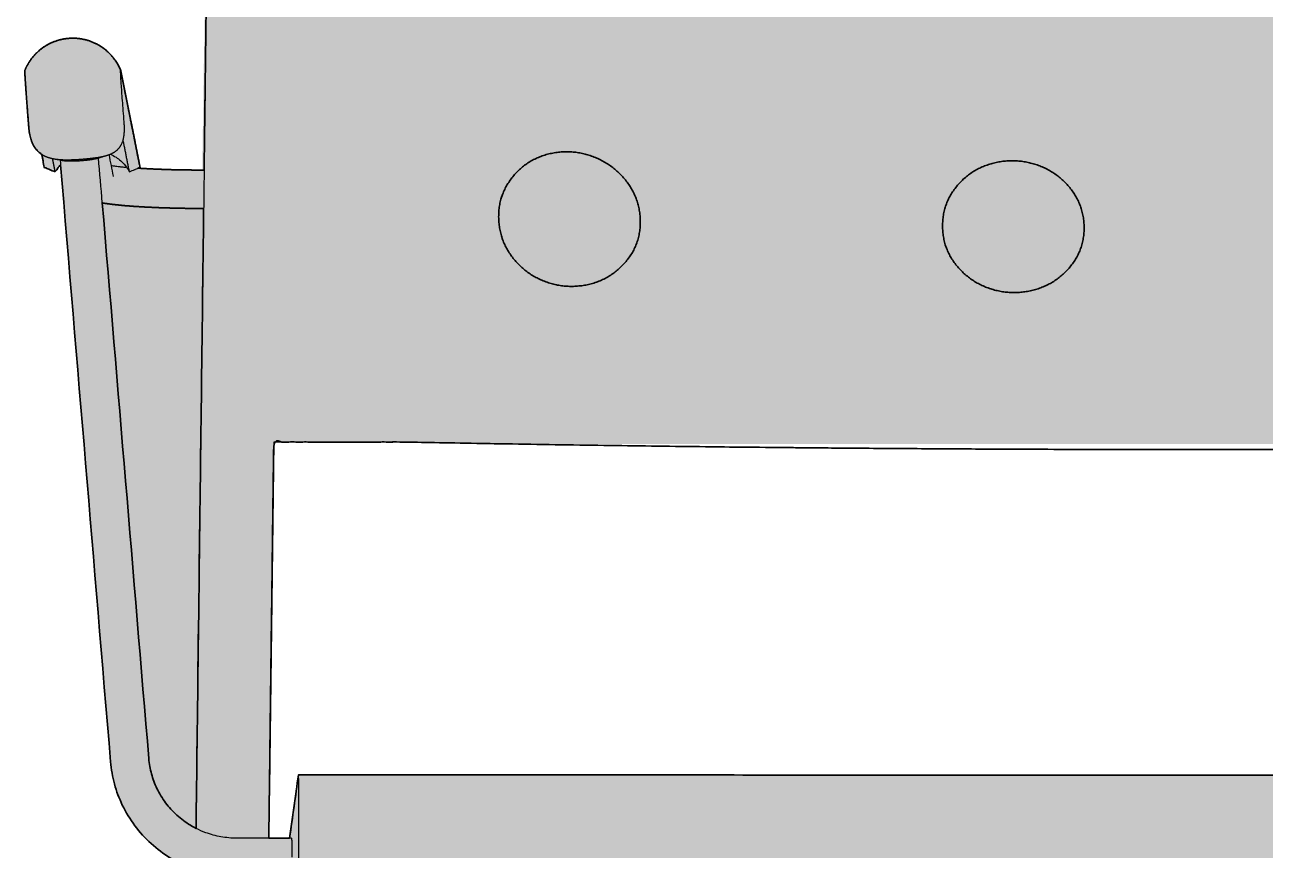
# Model space of a CAD drawing. Header units: millimetres. Extents: x 0 to 1874, y -1076 to 718.
# Drawn here: x 91.9 to 415.2, y 370.4 to 585.5 of the extents above; entities that cross this region are included whole.
import ezdxf

# ---------------------------------------------------------------- set-up
doc = ezdxf.new("R2010")
doc.units = ezdxf.units.MM
doc.layers.add('Blocks', color=7, linetype='Continuous')
doc.layers.add('Blocks$Inner', color=7, linetype='Continuous', lineweight=25, true_color=0x007f00)
doc.layers.add('Blocks$Outline', color=7, linetype='Continuous', lineweight=35, true_color=0xff3f3f)

# ---------------------------------------------------------------- blocks, each defined once
blk = doc.blocks.new('Balcony Lounge Chair Front')
at = {"layer": 'Blocks'}
h = blk.add_hatch(color=256, dxfattribs=at)
h.paths.add_polyline_path([(138.1, 547.63), (138.07, 547.63), (135.5, 547.64), (128.03, 547.79), (121.38, 548.12), (121.44, 548.14), (121.9, 548.33), (121.9, 548.33), (121.9, 548.33), (121.9, 548.33), (121.9, 548.33), (121.9, 548.33), (121.9, 548.33), (121.9, 548.33), (121.9, 548.33), (121.9, 548.33), (121.9, 548.33), (121.9, 548.33), (121.9, 548.33), (121.9, 548.33), (121.9, 548.33), (121.9, 548.33), (121.9, 548.33), (121.9, 548.33), (121.9, 548.33), (121.9, 548.33), (121.9, 548.33), (121.9, 548.33), (121.9, 548.33), (121.9, 548.33), (121.9, 548.33), (121.9, 548.33), (121.9, 548.33), (121.9, 548.33), (121.9, 548.33), (121.9, 548.33), (121.9, 548.33), (121.9, 548.33), (121.9, 548.33), (121.9, 548.33), (121.9, 548.33), (121.9, 548.33), (121.9, 548.33), (121.9, 548.33), (121.9, 548.33), (121.9, 548.33), (121.9, 548.33), (121.9, 548.34), (121.9, 548.34), (121.9, 548.34), (121.9, 548.34), (121.9, 548.34), (121.9, 548.34), (121.9, 548.34), (121.9, 548.34), (121.9, 548.34), (121.9, 548.34), (121.9, 548.34), (121.9, 548.34), (121.9, 548.34), (121.9, 548.34), (121.9, 548.34), (121.9, 548.34), (121.9, 548.34), (121.9, 548.35), (121.9, 548.35), (116.87, 573.53), (116.87, 573.56), (116.86, 573.59), (116.86, 573.6), (116.85, 573.61), (116.85, 573.61), (116.85, 573.62), (116.85, 573.62), (116.85, 573.62), (116.85, 573.63), (116.85, 573.63), (116.77, 573.82), (116.59, 574.2), (116.46, 574.49), (116.31, 574.78), (116.15, 575.06), (115.99, 575.34), (115.82, 575.62), (115.65, 575.9), (115.46, 576.17), (115.27, 576.44), (115.07, 576.71), (114.86, 576.97), (114.65, 577.23), (114.43, 577.48), (114.2, 577.73), (113.97, 577.97), (113.73, 578.21), (113.48, 578.44), (113.22, 578.67), (112.96, 578.89), (112.7, 579.11), (112.43, 579.31), (112.15, 579.51), (111.87, 579.71), (111.58, 579.89), (111.29, 580.07), (111, 580.24), (110.7, 580.41), (110.4, 580.56), (110.09, 580.71), (109.78, 580.85), (109.47, 580.99), (109.15, 581.11), (108.84, 581.22), (108.52, 581.33), (108.2, 581.43), (107.88, 581.52), (107.56, 581.6), (107.24, 581.68), (106.91, 581.74), (106.59, 581.8), (106.27, 581.85), (105.95, 581.89), (105.62, 581.93), (105.31, 581.95), (104.99, 581.97), (104.67, 581.98), (104.36, 581.99), (103.96, 581.98), (103.56, 581.96), (103.28, 581.94), (103.01, 581.92), (102.73, 581.89), (102.45, 581.85), (102.12, 581.8), (101.8, 581.74), (101.48, 581.68), (101.16, 581.6), (100.84, 581.52), (100.52, 581.43), (100.2, 581.33), (99.88, 581.22), (99.56, 581.11), (99.25, 580.98), (98.94, 580.85), (98.63, 580.71), (98.32, 580.56), (98.02, 580.4), (97.72, 580.24), (97.42, 580.07), (97.13, 579.89), (96.85, 579.7), (96.64, 579.56), (96.43, 579.41), (96.22, 579.26), (96.02, 579.1), (95.82, 578.94), (95.62, 578.78), (95.43, 578.61), (95.24, 578.44), (94.99, 578.21), (94.75, 577.97), (94.52, 577.73), (94.29, 577.48), (94.07, 577.22), (93.85, 576.97), (93.65, 576.7), (93.45, 576.44), (93.26, 576.17), (93.07, 575.9), (92.9, 575.62), (92.73, 575.34), (92.57, 575.06), (92.41, 574.77), (92.27, 574.49), (92.13, 574.2), (92, 573.91), (91.87, 573.62), (91.87, 573.62), (91.87, 573.62), (91.87, 573.62), (91.87, 573.61), (91.87, 573.61), (91.87, 573.6), (91.87, 573.59), (91.87, 573.58), (91.87, 573.57), (91.86, 573.54), (91.86, 573.45), (91.86, 573.34), (91.89, 572.59), (92.88, 558.82), (92.94, 558.24), (93.01, 557.67), (93.06, 557.39), (93.11, 557.12), (93.16, 556.85), (93.22, 556.58), (93.28, 556.31), (93.35, 556.05), (93.42, 555.8), (93.5, 555.55), (93.58, 555.3), (93.67, 555.06), (93.76, 554.82), (93.86, 554.59), (93.97, 554.37), (94.07, 554.15), (94.19, 553.94), (94.31, 553.74), (94.44, 553.54), (94.5, 553.44), (94.57, 553.34), (94.64, 553.25), (94.71, 553.16), (94.78, 553.06), (94.86, 552.97), (94.93, 552.88), (95.01, 552.79), (95.09, 552.71), (95.17, 552.62), (95.25, 552.54), (95.33, 552.46), (95.42, 552.38), (95.51, 552.3), (95.6, 552.22), (95.69, 552.14), (95.78, 552.07), (95.87, 552), (95.97, 551.92), (96.07, 551.85), (96.17, 551.79), (96.27, 551.72), (96.94, 548.34), (96.94, 548.34), (96.94, 548.33), (96.94, 548.33), (96.94, 548.33), (96.95, 548.33), (96.95, 548.33), (96.95, 548.33), (96.95, 548.33), (96.95, 548.33), (96.95, 548.33), (96.95, 548.33), (96.95, 548.33), (96.95, 548.33), (96.95, 548.32), (96.95, 548.32), (96.95, 548.32), (96.95, 548.32), (96.95, 548.32), (96.95, 548.32), (96.95, 548.32), (96.95, 548.32), (96.95, 548.32), (96.95, 548.32), (96.95, 548.32), (96.95, 548.32), (96.95, 548.32), (96.95, 548.32), (96.95, 548.32), (96.95, 548.32), (96.95, 548.32), (96.95, 548.32), (96.95, 548.32), (96.95, 548.32), (96.95, 548.32), (96.95, 548.32), (96.95, 548.32), (96.95, 548.32), (96.95, 548.32), (96.95, 548.32), (96.95, 548.32), (96.95, 548.32), (96.95, 548.32), (96.95, 548.32), (97.65, 548.03), (99.73, 547.18), (99.73, 547.18), (99.73, 547.18), (99.73, 547.18), (99.73, 547.18), (99.73, 547.18), (99.73, 547.18), (99.73, 547.18), (99.73, 547.17), (99.73, 547.17), (99.73, 547.17), (99.74, 547.17), (99.74, 547.17), (99.74, 547.17), (99.74, 547.17), (99.74, 547.17), (99.74, 547.17), (99.74, 547.18), (99.74, 547.18), (99.74, 547.18), (99.74, 547.18), (99.74, 547.18), (99.75, 547.18), (99.75, 547.18), (99.75, 547.18), (99.75, 547.18), (99.75, 547.18), (99.75, 547.18), (99.75, 547.18), (99.75, 547.18), (99.76, 547.18), (99.76, 547.18), (99.76, 547.18), (99.76, 547.19), (99.77, 547.19), (99.77, 547.19), (99.77, 547.19), (99.77, 547.19), (99.78, 547.2), (99.79, 547.21), (99.79, 547.21), (99.8, 547.22), (99.81, 547.23), (99.83, 547.25), (99.84, 547.27), (99.88, 547.31), (100.59, 548.32), (100.77, 548.55), (100.97, 548.78), (101.18, 549.02), (114.22, 393.43), (114.29, 392.7), (114.37, 391.98), (114.48, 391.25), (114.6, 390.53), (114.73, 389.81), (114.88, 389.09), (115.05, 388.38), (115.24, 387.67), (115.44, 386.96), (115.65, 386.26), (115.88, 385.57), (116.13, 384.88), (116.4, 384.2), (116.67, 383.52), (116.97, 382.85), (117.28, 382.18), (117.63, 381.48), (117.99, 380.78), (118.38, 380.09), (118.78, 379.41), (119.2, 378.74), (119.63, 378.08), (120.08, 377.43), (120.54, 376.79), (121.02, 376.17), (121.51, 375.55), (122.02, 374.95), (122.55, 374.36), (123.09, 373.78), (123.64, 373.22), (124.2, 372.66), (124.78, 372.13), (125.37, 371.6), (125.98, 371.09), (126.59, 370.6), (127.22, 370.12), (127.86, 369.65), (128.51, 369.21), (129.18, 368.77), (129.85, 368.35), (130.53, 367.95), (131.22, 367.57), (131.92, 367.2), (132.63, 366.84), (133.35, 366.51), (134.07, 366.19), (134.81, 365.89), (135.55, 365.6), (136.35, 365.32), (135.47, 292.59), (131.98, 6.24), (132, 6.24), (132, 6.24), (132.02, 0.2), (132.02, 0.03), (132.02, 0.01), (132.02, 0.01), (132.02, 0), (132.02, 0), (132.02, 0), (132.02, 0), (132.02, 0), (132.02, 0), (132.02, 0), (132.02, 0), (132.02, 0), (132.02, 0), (132.02, 0), (132.02, 0), (132.02, 0), (132.02, 0), (132.02, 0), (132.02, 0), (132.02, 0), (132.02, 0), (132.02, 0), (132.02, 0), (132.02, 0), (132.02, 0), (132.02, 0), (132.02, 0), (151.02, 0), (151.02, 0), (151.02, 0), (151.02, 0), (151.02, 0), (151.02, 0), (151.02, 0), (151.02, 0), (151.02, 0), (151.02, 0), (151.02, 0), (151.02, 0), (151.02, 0.01), (151.02, 0.01), (151.02, 0.01), (151.02, 0.03), (151.03, 0.09), (151.08, 3.76), (151.08, 10.51), (151.07, 10.51), (154.47, 292.35), (154.52, 296.62), (154.87, 325.7), (156.85, 325.7), (156.86, 325.75), (156.86, 325.77), (156.86, 325.79), (156.86, 324.75), (163.09, 324.75), (163.09, 6.9), (163.34, 0.16), (182.34, 0.16), (182.34, 0.16), (182.34, 0.62), (182.34, 2.51), (182.34, 9.22), (182.32, 9.22), (182.32, 324.7), (184.32, 324.63), (188.27, 324.4), (190.24, 324.23), (192.19, 324.07), (219.49, 321.86), (281.95, 317.95), (344.47, 315.6), (407.02, 314.82), (469.57, 315.6), (532.09, 317.95), (617.96, 323.73), (623.81, 324.23), (625.77, 324.4), (629.72, 324.63), (631.72, 324.7), (631.72, 9.22), (631.7, 9.22), (631.7, 2.51), (631.7, 0.16), (650.7, 0.16), (650.95, 6.9), (650.95, 324.75), (657.18, 324.75), (657.18, 325.79), (657.18, 325.77), (657.19, 325.75), (657.19, 325.7), (659.17, 325.7), (659.52, 296.62), (659.58, 292.35), (662.97, 10.51), (662.96, 10.51), (662.96, 3.76), (663.01, 0.09), (663.02, 0.03), (663.02, 0.01), (663.02, 0.01), (663.02, 0.01), (663.02, 0), (663.02, 0), (663.02, 0), (663.02, 0), (663.02, 0), (663.02, 0), (663.02, 0), (663.02, 0), (663.02, 0), (663.02, 0), (663.02, 0), (663.02, 0), (682.02, 0), (682.02, 0), (682.02, 0), (682.02, 0), (682.02, 0), (682.02, 0), (682.02, 0), (682.02, 0), (682.02, 0), (682.02, 0), (682.02, 0), (682.02, 0), (682.02, 0), (682.02, 0), (682.02, 0), (682.02, 0), (682.02, 0), (682.02, 0), (682.02, 0), (682.02, 0), (682.02, 0), (682.02, 0), (682.02, 0), (682.02, 0), (682.02, 0.01), (682.02, 0.01), (682.02, 0.03), (682.03, 0.2), (682.04, 6.24), (682.04, 6.24), (682.06, 6.24), (678.57, 292.59), (677.69, 365.32), (678.5, 365.6), (679.24, 365.89), (679.97, 366.19), (680.69, 366.51), (681.41, 366.84), (682.12, 367.2), (682.82, 367.57), (683.51, 367.95), (684.19, 368.35), (684.87, 368.77), (685.53, 369.21), (686.18, 369.65), (686.82, 370.12), (687.45, 370.6), (688.06, 371.09), (688.67, 371.6), (689.26, 372.13), (689.84, 372.66), (690.41, 373.22), (690.96, 373.78), (691.5, 374.36), (692.02, 374.95), (692.53, 375.55), (693.02, 376.17), (693.5, 376.79), (693.97, 377.43), (694.41, 378.08), (694.85, 378.74), (695.26, 379.41), (695.66, 380.09), (696.05, 380.78), (696.41, 381.48), (696.76, 382.18), (697.07, 382.85), (697.37, 383.52), (697.65, 384.2), (697.91, 384.88), (698.16, 385.57), (698.39, 386.26), (698.61, 386.96), (698.81, 387.67), (698.99, 388.38), (699.16, 389.09), (699.31, 389.81), (699.45, 390.53), (699.57, 391.25), (699.67, 391.98), (699.75, 392.7), (699.82, 393.43), (712.86, 549.02), (713.07, 548.78), (713.27, 548.55), (713.45, 548.32), (714.16, 547.31), (714.2, 547.27), (714.22, 547.25), (714.23, 547.23), (714.24, 547.22), (714.25, 547.21), (714.26, 547.21), (714.26, 547.2), (714.27, 547.19), (714.27, 547.19), (714.27, 547.19), (714.28, 547.19), (714.28, 547.19), (714.28, 547.18), (714.29, 547.18), (714.29, 547.18), (714.29, 547.18), (714.29, 547.18), (714.29, 547.18), (714.29, 547.18), (714.29, 547.18), (714.29, 547.18), (714.3, 547.18), (714.3, 547.18), (714.3, 547.18), (714.3, 547.18), (714.3, 547.18), (714.3, 547.18), (714.3, 547.18), (714.3, 547.17), (714.3, 547.17), (714.3, 547.17), (714.31, 547.17), (714.31, 547.17), (714.31, 547.17), (714.31, 547.17), (714.31, 547.17), (714.31, 547.17), (714.31, 547.18), (714.31, 547.18), (714.31, 547.18), (714.31, 547.18), (714.31, 547.18), (714.31, 547.18), (714.32, 547.18), (715.7, 547.75), (717.09, 548.32), (717.09, 548.32), (717.09, 548.32), (717.09, 548.32), (717.09, 548.32), (717.09, 548.32), (717.09, 548.32), (717.09, 548.32), (717.09, 548.32), (717.09, 548.32), (717.09, 548.32), (717.09, 548.32), (717.09, 548.32), (717.09, 548.32), (717.09, 548.32), (717.09, 548.32), (717.09, 548.32), (717.09, 548.32), (717.09, 548.32), (717.09, 548.32), (717.09, 548.32), (717.09, 548.32), (717.09, 548.32), (717.09, 548.32), (717.09, 548.32), (717.09, 548.32), (717.09, 548.32), (717.09, 548.32), (717.09, 548.32), (717.09, 548.32), (717.1, 548.33), (717.1, 548.33), (717.1, 548.33), (717.1, 548.33), (717.1, 548.33), (717.1, 548.33), (717.1, 548.33), (717.1, 548.33), (717.1, 548.33), (717.1, 548.33), (717.1, 548.33), (717.1, 548.33), (717.1, 548.34), (717.1, 548.34), (717.77, 551.72), (717.88, 551.79), (717.98, 551.85), (718.07, 551.92), (718.17, 552), (718.26, 552.07), (718.36, 552.14), (718.45, 552.22), (718.54, 552.3), (718.62, 552.38), (718.71, 552.46), (718.79, 552.54), (718.87, 552.62), (718.96, 552.71), (719.03, 552.79), (719.11, 552.88), (719.19, 552.97), (719.26, 553.06), (719.33, 553.16), (719.4, 553.25), (719.47, 553.34), (719.54, 553.44), (719.61, 553.54), (719.73, 553.74), (719.85, 553.94), (719.97, 554.15), (720.08, 554.37), (720.18, 554.59), (720.28, 554.82), (720.37, 555.06), (720.46, 555.3), (720.55, 555.55), (720.62, 555.8), (720.7, 556.05), (720.76, 556.31), (720.83, 556.58), (720.88, 556.85), (720.94, 557.12), (720.99, 557.39), (721.03, 557.67), (721.1, 558.24), (721.16, 558.82), (722.15, 572.59), (722.18, 573.34), (722.18, 573.45), (722.18, 573.54), (722.18, 573.57), (722.18, 573.58), (722.17, 573.59), (722.17, 573.6), (722.17, 573.61), (722.17, 573.61), (722.17, 573.62), (722.17, 573.62), (722.17, 573.62), (722.17, 573.62), (722.05, 573.91), (721.91, 574.2), (721.78, 574.49), (721.63, 574.77), (721.48, 575.06), (721.32, 575.34), (721.15, 575.62), (720.97, 575.9), (720.78, 576.17), (720.59, 576.44), (720.4, 576.7), (720.19, 576.97), (719.97, 577.22), (719.75, 577.48), (719.53, 577.73), (719.29, 577.97), (719.05, 578.21), (718.8, 578.44), (718.61, 578.61), (718.42, 578.78), (718.22, 578.94), (718.02, 579.1), (717.82, 579.26), (717.62, 579.41), (717.41, 579.56), (717.2, 579.7), (716.91, 579.89), (716.62, 580.07), (716.32, 580.24), (716.03, 580.4), (715.72, 580.56), (715.42, 580.71), (715.11, 580.85), (714.79, 580.98), (714.48, 581.11), (714.17, 581.22), (713.85, 581.33), (713.53, 581.43), (713.21, 581.52), (712.88, 581.6), (712.56, 581.68), (712.24, 581.74), (711.92, 581.8), (711.59, 581.85), (711.32, 581.89), (711.04, 581.92), (710.76, 581.94), (710.48, 581.96), (710.08, 581.98), (709.69, 581.99), (709.37, 581.98), (709.05, 581.97), (708.73, 581.95), (708.42, 581.93), (708.1, 581.89), (707.78, 581.85), (707.45, 581.8), (707.13, 581.74), (706.81, 581.68), (706.49, 581.6), (706.17, 581.52), (705.84, 581.43), (705.52, 581.33), (705.2, 581.22), (704.89, 581.11), (704.58, 580.99), (704.26, 580.85), (703.95, 580.71), (703.65, 580.56), (703.34, 580.41), (703.05, 580.24), (702.75, 580.07), (702.46, 579.89), (702.17, 579.71), (701.89, 579.51), (701.61, 579.31), (701.34, 579.11), (701.08, 578.89), (700.82, 578.67), (700.56, 578.44), (700.32, 578.21), (700.07, 577.97), (699.84, 577.73), (699.61, 577.48), (699.39, 577.23), (699.18, 576.97), (698.97, 576.71), (698.77, 576.44), (698.58, 576.17), (698.4, 575.9), (698.22, 575.62), (698.05, 575.34), (697.89, 575.06), (697.73, 574.78), (697.59, 574.49), (697.45, 574.2), (697.28, 573.82), (697.2, 573.63), (697.19, 573.63), (697.19, 573.62), (697.19, 573.62), (697.19, 573.62), (697.19, 573.61), (697.19, 573.61), (697.19, 573.6), (697.18, 573.59), (697.18, 573.56), (697.17, 573.53), (692.14, 548.35), (692.14, 548.35), (692.14, 548.34), (692.14, 548.34), (692.14, 548.34), (692.14, 548.34), (692.14, 548.34), (692.14, 548.34), (692.14, 548.34), (692.14, 548.34), (692.14, 548.34), (692.14, 548.34), (692.14, 548.34), (692.14, 548.34), (692.14, 548.34), (692.14, 548.34), (692.14, 548.34), (692.14, 548.34), (692.14, 548.34), (692.14, 548.33), (692.14, 548.33), (692.14, 548.33), (692.14, 548.33), (692.14, 548.33), (692.14, 548.33), (692.14, 548.33), (692.14, 548.33), (692.14, 548.33), (692.14, 548.33), (692.14, 548.33), (692.14, 548.33), (692.14, 548.33), (692.14, 548.33), (692.14, 548.33), (692.14, 548.33), (692.14, 548.33), (692.14, 548.33), (692.14, 548.33), (692.14, 548.33), (692.14, 548.33), (692.14, 548.33), (692.14, 548.33), (692.14, 548.33), (692.14, 548.33), (692.14, 548.33), (692.14, 548.33), (692.14, 548.33), (692.14, 548.33), (692.14, 548.33), (692.14, 548.33), (692.14, 548.33), (692.14, 548.33), (692.14, 548.33), (692.14, 548.33), (692.14, 548.33), (692.14, 548.33), (692.14, 548.33), (692.14, 548.33), (692.14, 548.33), (692.14, 548.33), (692.6, 548.14), (692.66, 548.12), (690.92, 548.01), (683.58, 547.72), (675.97, 547.63), (675.44, 547.63), (673.44, 709.62), (673.44, 709.62), (673.44, 709.63), (673.44, 709.63), (673.44, 709.63), (673.44, 709.63), (673.44, 709.82), (673.43, 710.59), (673.33, 718.41), (673.33, 718.43), (673.33, 718.43), (673.33, 718.43), (673.33, 718.44), (673.33, 718.44), (673.33, 718.44), (673.33, 718.44), (673.33, 718.44), (673.33, 718.44), (673.33, 718.44), (673.33, 718.44), (673.33, 718.44), (673.33, 718.44), (673.33, 718.44), (673.33, 718.44), (673.33, 718.44), (673.33, 718.44), (673.33, 718.44), (673.33, 718.44), (673.33, 718.44), (673.33, 718.44), (673.33, 718.44), (673.33, 718.44), (673.33, 718.44), (673.33, 718.44), (673.33, 718.44), (673.33, 718.44), (673.33, 718.44), (673.33, 718.44), (673.33, 718.44), (673.33, 718.44), (673.33, 718.44), (673.33, 718.44), (673.33, 718.44), (673.33, 718.44), (673.33, 718.44), (673.33, 718.44), (673.33, 718.44), (673.33, 718.44), (673.33, 718.44), (673.33, 718.44), (660, 718.44), (646.68, 718.39), (633.36, 718.07), (620.05, 717.38), (606.75, 716.58), (473.64, 711.09), (380.37, 710.45), (273.82, 713.25), (193.99, 717.38), (180.68, 718.07), (167.36, 718.39), (154.04, 718.44), (140.72, 718.44), (140.72, 718.44), (140.72, 718.44), (140.72, 718.44), (140.72, 718.44), (140.72, 718.44), (140.72, 718.44), (140.72, 718.44), (140.72, 718.44), (140.72, 718.44), (140.72, 718.44), (140.72, 718.44), (140.72, 718.44), (140.72, 718.44), (140.72, 718.44), (140.72, 718.44), (140.72, 718.44), (140.72, 718.44), (140.71, 718.44), (140.71, 718.44), (140.71, 718.44), (140.71, 718.44), (140.71, 718.44), (140.71, 718.44), (140.71, 718.44), (140.71, 718.44), (140.71, 718.44), (140.71, 718.44), (140.71, 718.44), (140.71, 718.44), (140.71, 718.44), (140.71, 718.44), (140.71, 718.44), (140.71, 718.44), (140.71, 718.44), (140.71, 718.44), (140.71, 718.44), (140.71, 718.44), (140.71, 718.43), (140.71, 718.43), (140.71, 718.43), (140.71, 718.41), (140.71, 718.35), (140.71, 718.35), (140.71, 718.35), (140.69, 716.76), (140.68, 716.42), (140.68, 716.42), (140.68, 716.42), (140.68, 716.42), (140.68, 716.42)], flags=0)
h.paths.add_polyline_path([(701.99, 539.07), (689.86, 394.27), (689.81, 393.76), (689.75, 393.26), (689.68, 392.76), (689.6, 392.26), (689.51, 391.77), (689.4, 391.27), (689.29, 390.78), (689.16, 390.29), (689.02, 389.81), (688.87, 389.32), (688.71, 388.84), (688.54, 388.37), (688.36, 387.9), (688.16, 387.43), (687.96, 386.96), (687.75, 386.5), (687.51, 386.02), (687.25, 385.53), (686.99, 385.06), (686.71, 384.59), (686.42, 384.12), (686.12, 383.67), (685.81, 383.22), (685.49, 382.78), (685.16, 382.34), (684.81, 381.91), (684.46, 381.5), (684.1, 381.09), (683.72, 380.68), (683.34, 380.29), (682.95, 379.91), (682.54, 379.53), (682.13, 379.17), (681.71, 378.82), (681.28, 378.47), (680.84, 378.14), (680.4, 377.81), (679.94, 377.5), (679.48, 377.2), (679.01, 376.91), (678.65, 376.69), (678.29, 376.49), (677.93, 376.29), (677.56, 376.09), (677.42, 386.9), (675.56, 537.63), (675.97, 537.63), (678.62, 537.64), (686.35, 537.8), (693.07, 538.12), (697.39, 538.47), (699.85, 538.75), (701.47, 538.98)], flags=0)
h.paths.add_polyline_path([(623.8, 476.77), (657.31, 476.77), (658.42, 386.68), (658.48, 381.92), (658.59, 373.54), (653.16, 373.54), (650.86, 390), (650.86, 390.02), (650.86, 390.03), (650.86, 390.04), (650.86, 390.05), (650.85, 390.05), (650.85, 390.05), (650.85, 390.05), (650.85, 390.06), (650.85, 390.06), (650.85, 390.06), (650.85, 390.06), (650.85, 390.06), (650.85, 390.06), (650.85, 390.06), (650.85, 390.06), (650.85, 390.06), (650.85, 390.06), (650.85, 390.06), (650.85, 390.06), (650.85, 390.06), (650.85, 390.06), (650.85, 390.06), (650.85, 390.06), (650.85, 390.06), (650.85, 390.06), (650.85, 390.06), (650.85, 390.06), (650.85, 390.06), (650.85, 390.07), (650.85, 390.07), (650.85, 390.07), (650.85, 390.07), (650.85, 390.07), (650.85, 390.07), (650.85, 390.07), (650.85, 390.07), (650.85, 390.07), (650.85, 390.07), (650.85, 390.07), (650.85, 390.07), (643.67, 390.07), (629.31, 390.07), (625.85, 390.07), (618.93, 390.06), (548.3, 390.01), (195.11, 390.06), (191.65, 390.06), (184.73, 390.07), (177.55, 390.07), (163.19, 390.07), (163.19, 390.07), (163.19, 390.07), (163.19, 390.07), (163.19, 390.07), (163.19, 390.07), (163.19, 390.07), (163.19, 390.07), (163.19, 390.07), (163.19, 390.07), (163.19, 390.07), (163.19, 390.07), (163.19, 390.06), (163.19, 390.06), (163.19, 390.06), (163.19, 390.06), (163.19, 390.06), (163.19, 390.06), (163.19, 390.06), (163.19, 390.06), (163.19, 390.06), (163.19, 390.06), (163.19, 390.06), (163.19, 390.06), (163.19, 390.06), (163.19, 390.06), (163.19, 390.06), (163.19, 390.06), (163.19, 390.06), (163.19, 390.06), (163.19, 390.06), (163.19, 390.06), (163.19, 390.06), (163.19, 390.05), (163.19, 390.05), (163.19, 390.05), (163.19, 390.05), (163.19, 390.04), (163.18, 390.02), (163.18, 390), (160.88, 373.54), (155.46, 373.54), (155.56, 381.92), (155.62, 386.68), (156.73, 476.77), (190.24, 476.77), (220.74, 476.22), (593.3, 476.22)], flags=0)
at = {"layer": 'Blocks$Inner'}
for points in [[(190.24, 476.77), (156.73, 476.77), (155.62, 386.68)], [(160.88, 373.54), (163.18, 390), (163.18, 390.02)], [(161.39, 373.54), (160.88, 373.54), (155.46, 373.54), (147.11, 373.54)], [(163.34, 9.22), (163.32, 9.22), (163.32, 370.5)]]:
    blk.add_lwpolyline(points, dxfattribs=at)
for points, degree in [([(140.71, 718.44), (138.6, 547.63)], 1), ([(121.9, 548.35), (119.39, 560.94), (116.87, 573.53)], 2), ([(119.13, 547.21), (118.31, 551.33), (117.48, 555.44)], 2), ([(96.94, 548.34), (96.61, 550.03), (96.27, 551.72)], 2), ([(99.03, 550.65), (99.37, 548.92), (99.72, 547.2)], 2), ([(101.08, 550.24), (101.12, 549.83), (101.15, 549.43), (101.18, 549.02)], 3), ([(112.05, 539.07), (111.73, 542.98), (111.4, 546.88), (111.07, 550.79)], 3), ([(114.42, 548.82), (114.24, 549.76), (114.05, 550.71), (113.86, 551.66)], 3), ([(215.37, 535.42), (215.34, 541.29), (222.73, 550.42), (234.08, 553.2), (245.05, 549.35), (252.22, 540.14), (252.36, 528.38), (244.84, 519.34), (233.52, 516.51), (222.51, 520.27), (215.4, 529.54), (215.37, 535.42)], 2), ([(331.07, 533.05), (331.05, 538.87), (338.43, 547.85), (349.57, 550.85), (360.58, 547.49), (367.92, 538.52), (368.02, 526.85), (360.57, 517.93), (349.44, 514.91), (338.42, 518.23), (331.08, 527.22), (331.07, 533.05)], 2), ([(96.95, 548.32), (96.95, 548.32), (96.95, 548.33), (96.94, 548.34)], 3), ([(99.72, 547.2), (99.72, 547.19), (99.72, 547.18), (99.73, 547.18)], 3), ([(101.18, 549.02), (105.53, 497.16), (109.87, 445.3), (114.22, 393.43)], 3), ([(114.98, 546), (114.79, 546.94), (114.61, 547.88), (114.42, 548.82)], 3), ([(119.13, 547.19), (119.13, 547.19), (119.13, 547.2), (119.13, 547.21)], 3), ([(138.6, 547.63), (137.53, 547.62), (135.37, 547.64), (133.22, 547.66), (131.07, 547.7), (128.91, 547.76), (126.76, 547.84), (124.61, 547.93), (122.46, 548.05), (121.38, 548.12)], 2), ([(121.9, 548.33), (121.9, 548.33), (121.9, 548.34), (121.9, 548.35)], 3), ([(138.6, 547.63), (138.48, 537.63)], 1), ([(114.99, 545.96), (114.98, 545.98), (114.98, 545.99), (114.98, 546)], 3), ([(124.18, 394.27), (120.14, 442.53), (116.1, 490.8), (112.05, 539.07)], 3), ([(112.05, 539.07), (113.68, 538.79), (116.98, 538.43), (120.28, 538.16), (123.58, 537.97), (126.89, 537.82), (130.2, 537.72), (133.51, 537.65), (136.82, 537.62), (138.48, 537.63)], 2), ([(138.48, 537.63), (136.62, 386.9)], 1), ([(163.26, 388.53), (163.25, 388.54), (163.25, 388.55), (163.25, 388.57)], 3), ([(177.55, 390.07), (179.95, 390.07), (182.34, 390.07), (184.73, 390.07)], 3), ([(163.32, 370.5), (163.32, 370.9), (163.32, 371.59), (163.32, 371.98)], 3)]:
    blk.add_open_spline(points, degree=degree, dxfattribs=at)
for points, knots in [([(116.85, 573.62), (116.82, 573.69), (116.8, 573.75), (116.71, 573.95), (116.65, 574.08), (116.5, 574.4), (116.41, 574.59), (116.21, 574.97), (116.1, 575.16), (115.88, 575.53), (115.77, 575.72), (115.53, 576.08), (115.4, 576.26), (115.14, 576.62), (115, 576.8), (114.72, 577.14), (114.58, 577.32), (114.28, 577.65), (114.13, 577.81), (113.81, 578.13), (113.65, 578.29), (113.14, 578.75), (112.79, 579.04), (112.25, 579.45), (112.06, 579.58), (111.87, 579.71), (111.68, 579.83), (111.49, 579.96), (110.9, 580.31), (110.5, 580.52), (109.88, 580.81), (109.68, 580.9), (109.05, 581.16), (108.63, 581.3), (107.99, 581.49), (107.77, 581.55), (107.13, 581.71), (106.7, 581.79), (106.05, 581.88), (105.84, 581.91), (105.2, 581.97), (104.78, 581.99), (104.36, 581.99), (104.09, 581.99), (103.83, 581.98), (103.19, 581.94), (102.82, 581.9), (102.02, 581.79), (101.58, 581.71), (100.94, 581.55), (100.73, 581.49), (100.09, 581.3), (99.66, 581.15), (99.04, 580.9), (98.83, 580.81), (98.22, 580.52), (97.81, 580.3), (97.23, 579.95), (97.04, 579.83), (96.85, 579.7), (96.28, 579.32), (95.74, 578.9), (95.07, 578.29), (94.91, 578.13), (94.43, 577.65), (94.14, 577.31), (93.71, 576.79), (93.58, 576.62), (93.19, 576.08), (92.95, 575.72), (92.62, 575.15), (92.51, 574.96), (92.31, 574.59), (92.22, 574.39), (92.04, 574.01), (91.95, 573.82), (91.87, 573.62)], [263.094108, 263.094108, 263.094108, 263.094108, 263.309378, 263.309378, 263.735536, 263.735536, 264.380894, 264.380894, 265.031901, 265.031901, 265.688728, 265.688728, 266.351163, 266.351163, 267.018781, 267.018781, 267.691009, 267.691009, 268.367185, 268.367185, 269.046577, 269.046577, 270.412063, 270.412063, 271.096288, 271.096288, 271.096288, 271.780358, 271.780358, 273.145056, 273.145056, 273.823763, 273.823763, 275.170192, 275.170192, 275.836125, 275.836125, 277.150144, 277.150144, 277.79668, 277.79668, 279.066131, 279.066131, 279.066131, 279.860339, 279.860339, 280.982089, 280.982089, 282.296034, 282.296034, 282.961916, 282.961916, 284.308208, 284.308208, 284.986825, 284.986825, 286.351277, 286.351277, 287.03518, 287.03518, 287.03518, 289.08546, 289.08546, 289.764334, 289.764334, 291.111452, 291.111452, 291.777959, 291.777959, 293.093735, 293.093735, 293.741634, 293.741634, 294.382249, 294.382249, 295.0152, 295.0152, 295.0152, 295.0152]), ([(99.49, 550.56), (99.76, 550.51), (100.01, 550.47), (100.5, 550.37), (100.73, 550.32), (100.96, 550.27)], [416.129716, 416.129716, 416.129716, 416.129716, 417.634722, 417.634722, 419.133717, 419.133717, 419.133717, 419.133717]), ([(111.28, 550.86), (111.54, 550.94), (111.81, 551.03), (112.37, 551.2), (112.66, 551.28), (112.96, 551.37)], [14.934049, 14.934049, 14.934049, 14.934049, 16.431225, 16.431225, 17.936744, 17.936744, 17.936744, 17.936744]), ([(114.11, 551.76), (115.22, 551.28), (116.14, 550.68), (117.52, 549.49), (118.03, 548.89), (118.4, 548.35)], [-14.536169, -14.536169, -14.536169, -14.536169, -9.892523, -9.892523, -5.609512, -5.609512, -5.609512, -5.609512]), ([(99.73, 547.18), (99.28, 547.36), (98.79, 547.56), (98.26, 547.78), (98.19, 547.81), (97.96, 547.91), (97.8, 547.97), (97.44, 548.12), (97.21, 548.21), (96.95, 548.32)], [-3.002136, -3.002136, -3.002136, -3.002136, -1.473102, -1.473102, -1.213095, -1.213095, -0.693151, -0.693151, 0, 0, 0, 0]), ([(99.73, 547.18), (99.79, 547.15), (100.05, 547.56), (100.64, 548.39), (100.89, 548.7), (101.18, 549.02)], [-2.325631, -2.325631, -2.325631, -2.325631, 2.143713, 2.143713, 4.550671, 4.550671, 4.550671, 4.550671]), ([(114.42, 548.82), (114.48, 548.81), (114.53, 548.8), (114.72, 548.77), (114.87, 548.75), (115.17, 548.71), (115.32, 548.69), (115.71, 548.64), (115.94, 548.61), (116.46, 548.55), (116.75, 548.51), (117.48, 548.44), (117.93, 548.39), (118.4, 548.35)], [47.452804, 47.452804, 47.452804, 47.452804, 47.814584, 47.814584, 48.729729, 48.729729, 49.6461, 49.6461, 50.935575, 50.935575, 52.401023, 52.401023, 54.486195, 54.486195, 54.486195, 54.486195]), ([(118.4, 548.35), (118.46, 548.27), (118.52, 548.19), (118.9, 547.58), (119.11, 547.18), (119.13, 547.19)], [-5.609512, -5.609512, -5.609512, -5.609512, -4.946263, -4.946263, -0.567201, -0.567201, -0.567201, -0.567201]), ([(119.13, 547.19), (119.58, 547.37), (120.06, 547.57), (120.59, 547.79), (120.67, 547.82), (120.9, 547.92), (121.05, 547.98), (121.27, 548.07), (121.32, 548.09), (121.38, 548.12)], [-0.567201, -0.567201, -0.567201, -0.567201, 0.919801, 0.919801, 1.17253, 1.17253, 1.677897, 1.677897, 1.866905, 1.866905, 1.866905, 1.866905]), ([(121.38, 548.12), (121.4, 548.13), (121.42, 548.13), (121.59, 548.21), (121.75, 548.27), (121.9, 548.33)], [1.8669048, 1.8669048, 1.8669048, 1.8669048, 1.9305469, 1.9305469, 2.435797, 2.435797, 2.435797, 2.435797]), ([(407.02, 474.79), (393.02, 474.78), (379.02, 474.8), (355.63, 474.87), (346.23, 474.91), (327.37, 475.01), (317.9, 475.08), (298.84, 475.23), (289.26, 475.32), (269.95, 475.53), (260.23, 475.64), (240.58, 475.91), (230.66, 476.06), (210.57, 476.39), (200.4, 476.57), (190.24, 476.77)], [98.043915, 98.043915, 98.043915, 98.043915, 98.1343562, 98.1343562, 98.1950488, 98.1950488, 98.2562476, 98.2562476, 98.3181773, 98.3181773, 98.3810937, 98.3810937, 98.4452825, 98.4452825, 98.5111046, 98.5111046, 98.5111046, 98.5111046]), ([(623.8, 476.77), (613.64, 476.57), (603.47, 476.39), (583.39, 476.06), (573.47, 475.91), (553.82, 475.64), (544.09, 475.53), (524.78, 475.32), (515.2, 475.23), (496.15, 475.08), (486.68, 475.01), (467.81, 474.91), (458.42, 474.87), (435.02, 474.8), (421.02, 474.78), (407.02, 474.79)], [97.5767255, 97.5767255, 97.5767255, 97.5767255, 97.6425476, 97.6425476, 97.7067364, 97.7067364, 97.7696528, 97.7696528, 97.8315824, 97.8315824, 97.8927813, 97.8927813, 97.9534739, 97.9534739, 98.043915, 98.043915, 98.043915, 98.043915]), ([(114.22, 393.43), (114.38, 391.49), (114.72, 389.55), (115.75, 385.78), (116.43, 383.94), (117.28, 382.18), (118.19, 380.29), (119.28, 378.48), (121.8, 375.11), (123.22, 373.54), (124.78, 372.13), (126.34, 370.71), (128.04, 369.45), (131.65, 367.26), (133.56, 366.34), (135.55, 365.6), (135.83, 365.5), (136.11, 365.4), (136.39, 365.3)], [160.054649, 160.054649, 160.054649, 160.054649, 165.984992, 165.984992, 171.913667, 171.913667, 171.913667, 178.281985, 178.281985, 184.646778, 184.646778, 184.646778, 191.008295, 191.008295, 197.367404, 197.367404, 197.367404, 198.267764, 198.267764, 198.267764, 198.267764]), ([(136.53, 376.07), (136.02, 376.33), (135.52, 376.61), (133.77, 377.67), (132.59, 378.55), (131.5, 379.53), (130.41, 380.52), (129.43, 381.61), (127.68, 383.94), (126.92, 385.2), (126.3, 386.5), (125.71, 387.72), (125.24, 388.99), (124.53, 391.59), (124.3, 392.93), (124.18, 394.27)], [14.01972, 14.01972, 14.01972, 14.01972, 15.743965, 15.743965, 20.194762, 20.194762, 20.194762, 24.643189, 24.643189, 29.089863, 29.089863, 29.089863, 33.226218, 33.226218, 37.361754, 37.361754, 37.361754, 37.361754]), ([(163.18, 390.02), (163.18, 390.02), (163.18, 390.03), (163.18, 390.03), (163.19, 390.03), (163.19, 390.04), (163.19, 390.05), (163.19, 390.06), (163.19, 390.06), (163.19, 390.07)], [-3.041772616, -3.041772616, -3.041772616, -3.041772616, -3.041560255, -3.041560255, -3.041347894, -3.041347894, -3.040923172, -3.040923172, -3.040073728, -3.040073728, -3.040073728, -3.040073728]), ([(163.25, 388.57), (163.25, 388.72), (163.25, 388.85), (163.24, 389.13), (163.24, 389.26), (163.23, 389.49), (163.23, 389.59), (163.22, 389.85), (163.21, 389.97), (163.2, 390.04), (163.2, 390.05), (163.2, 390.06), (163.2, 390.07), (163.19, 390.07)], [3.030934297, 3.030934297, 3.030934297, 3.030934297, 3.032335336, 3.032335336, 3.033908266, 3.033908266, 3.035481195, 3.035481195, 3.038626905, 3.038626905, 3.039413333, 3.039413333, 3.040073728, 3.040073728, 3.040073728, 3.040073728]), ([(163.19, 390.07), (165.59, 390.07), (167.98, 390.07), (170.37, 390.07), (172.77, 390.07), (175.16, 390.07), (177.55, 390.07)], [-3.040074, -3.040074, -3.040074, -3.040074, 4.139282, 4.139282, 4.139282, 11.318512, 11.318512, 11.318512, 11.318512]), ([(163.31, 377.73), (163.31, 378.32), (163.31, 378.92), (163.31, 379.61), (163.31, 379.75), (163.31, 379.96), (163.31, 380), (163.31, 380.08), (163.31, 380.12), (163.31, 380.25), (163.31, 380.33), (163.31, 380.75), (163.31, 381.08), (163.31, 382.07), (163.31, 382.71), (163.3, 383.63), (163.3, 383.93), (163.3, 384.52), (163.3, 384.81), (163.29, 385.65), (163.29, 386.17), (163.28, 386.89), (163.28, 387.12), (163.27, 387.56), (163.27, 387.77), (163.26, 388.16), (163.26, 388.35), (163.26, 388.53)], [3.01031544, 3.01031544, 3.01031544, 3.01031544, 3.01346116, 3.01346116, 3.01424759, 3.01424759, 3.01444419, 3.01444419, 3.0146408, 3.0146408, 3.01503402, 3.01503402, 3.01660688, 3.01660688, 3.01975243, 3.01975243, 3.02132521, 3.02132521, 3.02289798, 3.02289798, 3.02604373, 3.02604373, 3.0276166, 3.0276166, 3.02918948, 3.02918948, 3.0308035, 3.0308035, 3.0308035, 3.0308035]), ([(184.73, 390.07), (185.89, 390.07), (187.04, 390.07), (188.19, 390.07), (189.34, 390.07), (190.5, 390.06), (191.65, 390.06), (192.8, 390.06), (193.96, 390.06), (195.11, 390.06)], [18.497742, 18.497742, 18.497742, 18.497742, 21.956732, 21.956732, 21.956732, 25.415673, 25.415673, 25.415673, 28.874596, 28.874596, 28.874596, 28.874596]), ([(195.11, 390.06), (218.65, 390.04), (242.2, 390.03), (289.29, 390), (312.84, 389.99), (336.38, 389.98), (359.93, 389.98), (383.47, 389.97), (407.02, 389.97)], [28.874596, 28.874596, 28.874596, 28.874596, 99.511413, 99.511413, 170.148818, 170.148818, 170.148818, 240.786429, 240.786429, 240.786429, 240.786429]), ([(407.02, 389.97), (430.57, 389.97), (454.11, 389.98), (477.66, 389.98), (501.21, 389.99), (524.75, 390), (571.84, 390.03), (595.39, 390.04), (618.93, 390.06)], [240.786429, 240.786429, 240.786429, 240.786429, 311.424039, 311.424039, 311.424039, 382.061444, 382.061444, 452.698261, 452.698261, 452.698261, 452.698261]), ([(147.11, 373.54), (145.73, 373.54), (144.35, 373.66), (141.64, 374.15), (140.3, 374.51), (139.01, 374.98), (138.16, 375.3), (137.33, 375.66), (136.53, 376.07)], [3, 3, 3, 3, 7.145935, 7.145935, 11.29103, 11.29103, 11.29103, 14.01972, 14.01972, 14.01972, 14.01972]), ([(163.32, 371.98), (163.32, 372.73), (163.32, 373.48), (163.32, 375.39), (163.32, 376.56), (163.31, 377.73)], [3, 3, 3, 3, 3.004024, 3.004024, 3.01031544, 3.01031544, 3.01031544, 3.01031544])]:
    blk.add_open_spline(points, degree=3, knots=knots, dxfattribs=at)
for points, weights, degree in [([(91.87, 573.62), (91.74, 573.29), (92.88, 558.82)], [0.960420442969, 0.801695041604, 0.892354203886], 2), ([(91.87, 573.62), (91.88, 573.63), (91.88, 573.63)], [0.960420442969, 0.964494719682, 0.968733311596], 2), ([(91.88, 573.63), (91.89, 573.62), (91.91, 573.52)], [0.968733311596, 0.98338495884, 1], 2), ([(117.75, 560.16), (116.69, 573.57), (116.84, 573.64)], [0.890569530852, 0.801783892323, 0.965875472179], 2), ([(116.84, 573.64), (116.84, 573.64), (116.85, 573.62)], [0.965875472179, 0.971839613312, 0.978137820954], 2), ([(116.87, 573.53), (116.86, 573.6), (116.85, 573.62)], [1, 0.988607355205, 0.978137820954], 2), ([(102.28, 550.06), (103.42, 549.96), (104.65, 549.99), (105.86, 550.05)], [0.891757299166, 0.891674738709, 0.891588375039, 0.891501509486], 3), ([(105.86, 550.05), (105.87, 550.17), (105.87, 550.29), (105.88, 550.41)], [0.891501509486, 0.891501508824, 0.891501508161, 0.891501507499], 3), ([(111.28, 550.86), (111.53, 550.94), (111.77, 551.03), (111.99, 551.13)], [0.891095731227, 0.891074977119, 0.891054542695, 0.891034485424], 3), ([(112.96, 551.37), (113.27, 551.46), (113.57, 551.56), (113.86, 551.66)], [0.89105626883, 0.8910348045, 0.891013737891, 0.890993136726], 3), ([(113.86, 551.66), (113.95, 551.7), (114.03, 551.73), (114.11, 551.76)], [0.890993136641, 0.890987294413, 0.890981489617, 0.890975723798], 3), ([(136.62, 386.9), (136.59, 384.77), (136.57, 382.65), (136.54, 380.5), (136.51, 378.32), (136.49, 376.09)], [1, 0.999999999993, 0.999999999988, 0.999999999984, 0.999999999982, 0.99999999998], 5), ([(155.62, 386.68), (155.59, 384.11), (155.56, 381.53), (155.52, 378.93), (155.49, 376.27), (155.46, 373.54)], [1, 0.999999999992, 0.999999999986, 0.999999999982, 0.99999999998, 0.999999999979], 5), ([(161.39, 373.54), (161.45, 373.62), (161.45, 368.63)], [0.999661844588, 0.707275956608, 1], 2)]:
    blk.add_rational_spline(points, weights, degree=degree, dxfattribs=at)
for points, weights, knots in [([(114.11, 551.76), (114.65, 551.98), (115.14, 552.25), (116.61, 553.34), (117.24, 554.4), (117.86, 556.99), (117.88, 558.5), (117.75, 560.16)], [0.890975723791, 0.89093629555, 0.890898689919, 0.890775590108, 0.890702122623, 0.890599092995, 0.890569530852, 0.890569530852], [370.602369, 370.602369, 370.602369, 370.602369, 372.718753, 372.718753, 377.984997, 377.984997, 383.25124, 383.25124, 383.25124, 383.25124]), ([(92.88, 558.82), (93.01, 557.26), (93.31, 555.82), (94.39, 553.4), (95.18, 552.42), (96.27, 551.72)], [0.892354203885, 0.892354203885, 0.892327946053, 0.892237161249, 0.892173911654, 0.892097817845], [342.333439, 342.333439, 342.333439, 342.333439, 347.296646, 347.296646, 352.097817, 352.097817, 352.097817, 352.097817]), ([(96.27, 551.72), (96.3, 551.7), (96.34, 551.67), (97.25, 551.11), (98.31, 550.76), (99.49, 550.56)], [0.892097817845, 0.892095249733, 0.892092666992, 0.892029576868, 0.891961267217, 0.891887941874], [352.097817, 352.097817, 352.097817, 352.097817, 352.259853, 352.259853, 356.034008, 356.034008, 356.034008, 356.034008]), ([(99.49, 550.56), (99.87, 550.49), (100.25, 550.44), (102.29, 550.25), (104.09, 550.32), (105.88, 550.41)], [0.891887941874, 0.891864840639, 0.891841241561, 0.891717015173, 0.891609650266, 0.891501507499], [356.034008, 356.034008, 356.034008, 356.034008, 357.22306, 357.22306, 362.186267, 362.186267, 362.186267, 362.186267]), ([(100.96, 550.27), (101.12, 550.23), (101.29, 550.2), (101.73, 550.12), (102, 550.09), (102.28, 550.06)], [0.891854038843, 0.89184188774, 0.891829615525, 0.89179751639, 0.89177752187, 0.891757299166], [419.133717, 419.133717, 419.133717, 419.133717, 419.746897, 419.746897, 420.723413, 420.723413, 420.723413, 420.723413]), ([(105.86, 550.05), (107.47, 550.18), (109.07, 550.3), (110.74, 550.69), (111.02, 550.77), (111.28, 550.86)], [0.891501509486, 0.891386763899, 0.891271142566, 0.891139770942, 0.891117574033, 0.891095731227], [424.710104, 424.710104, 424.710104, 424.710104, 429.976347, 429.976347, 431.063764, 431.063764, 431.063764, 431.063764]), ([(105.88, 550.41), (107.77, 550.57), (109.67, 550.71), (111.92, 551.11), (112.45, 551.23), (112.96, 551.37)], [0.891501507499, 0.89138676191, 0.891271140575, 0.891126089245, 0.891090668278, 0.89105626883], [362.186267, 362.186267, 362.186267, 362.186267, 367.45251, 367.45251, 369.201533, 369.201533, 369.201533, 369.201533])]:
    blk.add_rational_spline(points, weights, degree=3, knots=knots, dxfattribs=at)
at = {"layer": 'Blocks$Outline'}
for points, degree in [([(140.71, 718.44), (140.29, 684.27), (139.87, 650.11), (139.45, 615.95), (139.03, 581.79), (138.6, 547.63)], 5), ([(215.37, 535.42), (215.34, 541.29), (222.73, 550.42), (234.08, 553.2), (245.05, 549.35), (252.22, 540.14), (252.36, 528.38), (244.84, 519.34), (233.52, 516.51), (222.51, 520.27), (215.4, 529.54), (215.37, 535.42)], 2), ([(331.07, 533.05), (331.05, 538.87), (338.43, 547.85), (349.57, 550.85), (360.58, 547.49), (367.92, 538.52), (368.02, 526.85), (360.57, 517.93), (349.44, 514.91), (338.42, 518.23), (331.08, 527.22), (331.07, 533.05)], 2), ([(112.05, 539.07), (113.68, 538.79), (116.98, 538.43), (120.28, 538.16), (123.58, 537.97), (126.89, 537.82), (130.2, 537.72), (133.51, 537.65), (136.82, 537.62), (138.48, 537.63)], 2)]:
    blk.add_open_spline(points, degree=degree, dxfattribs=at)
for points, weights, degree, knots in [([(121.38, 548.12), (121.4, 548.13), (121.42, 548.13), (121.59, 548.21), (121.75, 548.27), (121.9, 548.33), (121.9, 548.33), (121.9, 548.34), (121.9, 548.35), (120.23, 556.75), (118.55, 565.14), (116.87, 573.53), (116.86, 573.58), (116.86, 573.61), (116.85, 573.62), (116.82, 573.69), (116.8, 573.75), (116.71, 573.95), (116.65, 574.08), (116.5, 574.4), (116.41, 574.59), (116.21, 574.97), (116.1, 575.16), (115.88, 575.53), (115.77, 575.72), (115.53, 576.08), (115.4, 576.26), (115.14, 576.62), (115, 576.8), (114.72, 577.14), (114.58, 577.32), (114.28, 577.65), (114.13, 577.81), (113.81, 578.13), (113.65, 578.29), (113.14, 578.75), (112.79, 579.04), (112.25, 579.45), (112.06, 579.58), (111.87, 579.71), (111.68, 579.83), (111.49, 579.96), (110.9, 580.31), (110.5, 580.52), (109.88, 580.81), (109.68, 580.9), (109.05, 581.16), (108.63, 581.3), (107.99, 581.49), (107.77, 581.55), (107.13, 581.71), (106.7, 581.79), (106.05, 581.88), (105.84, 581.91), (105.2, 581.97), (104.78, 581.99), (104.36, 581.99), (104.09, 581.99), (103.83, 581.98), (103.19, 581.94), (102.82, 581.9), (102.02, 581.79), (101.58, 581.71), (100.94, 581.55), (100.73, 581.49), (100.09, 581.3), (99.66, 581.15), (99.04, 580.9), (98.83, 580.81), (98.22, 580.52), (97.81, 580.3), (97.23, 579.95), (97.04, 579.83), (96.85, 579.7), (96.28, 579.32), (95.74, 578.9), (95.07, 578.29), (94.91, 578.13), (94.43, 577.65), (94.14, 577.31), (93.71, 576.79), (93.58, 576.62), (93.19, 576.08), (92.95, 575.72), (92.62, 575.15), (92.51, 574.96), (92.31, 574.59), (92.22, 574.39), (92.04, 574.01), (91.96, 573.82), (91.88, 573.63)], [1, 1, 1, 1, 1, 1, 1, 1, 1, 1, 1, 1, 0.99240490347, 0.985117510454, 0.978137820954, 0.978137820954, 0.978137820954, 0.978137820954, 0.978137820954, 0.978137820954, 0.978137820954, 0.978137820954, 0.978137820954, 0.978137820954, 0.978137820954, 0.978137820954, 0.978137820954, 0.978137820954, 0.978137820954, 0.978137820954, 0.978137820954, 0.978137820954, 0.978137820954, 0.978137820954, 0.978137820954, 0.978137820954, 0.978137820954, 0.978137820954, 0.978137820954, 0.978137820954, 0.978137820954, 0.978137820954, 0.978137820954, 0.978137820954, 0.978137820954, 0.978137820954, 0.978137820954, 0.978137820954, 0.978137820954, 0.978137820954, 0.978137820954, 0.978137820954, 0.978137820954, 0.978137820954, 0.978137820954, 0.978137820954, 0.978137820954, 0.978137820954, 0.978137820954, 0.978137820954, 0.978137820954, 0.978137820954, 0.978137820954, 0.978137820954, 0.978137820954, 0.978137820954, 0.978137820954, 0.978137820954, 0.978137820954, 0.978137820954, 0.978137820954, 0.978137820954, 0.978137820954, 0.978137820954, 0.978137820954, 0.978137820954, 0.978137820954, 0.978137820954, 0.978137820954, 0.978137820954, 0.978137820954, 0.978137820954, 0.978137820954, 0.978137820954, 0.978137820954, 0.978137820954, 0.978137820954, 0.978137820954, 0.978137820954, 0.978137820954, 0.978137820954], 3, [1.866906, 1.866906, 1.866906, 1.866906, 1.930547, 1.930547, 2.435797, 2.435797, 2.435797, 2.812563, 2.812563, 2.812563, 261.010014, 261.010014, 261.010014, 263.094108, 263.094108, 263.094108, 263.309378, 263.309378, 263.735536, 263.735536, 264.380894, 264.380894, 265.031901, 265.031901, 265.688728, 265.688728, 266.351163, 266.351163, 267.018781, 267.018781, 267.691009, 267.691009, 268.367185, 268.367185, 269.046577, 269.046577, 270.412063, 270.412063, 271.096288, 271.096288, 271.096288, 271.780358, 271.780358, 273.145056, 273.145056, 273.823763, 273.823763, 275.170192, 275.170192, 275.836125, 275.836125, 277.150144, 277.150144, 277.79668, 277.79668, 279.066131, 279.066131, 279.066131, 279.860339, 279.860339, 280.982089, 280.982089, 282.296034, 282.296034, 282.961916, 282.961916, 284.308208, 284.308208, 284.986825, 284.986825, 286.351277, 286.351277, 287.03518, 287.03518, 287.03518, 289.08546, 289.08546, 289.764334, 289.764334, 291.111452, 291.111452, 291.777959, 291.777959, 293.093735, 293.093735, 293.741634, 293.741634, 294.382249, 294.382249, 295.009363, 295.009363, 295.009363, 295.009363]), ([(91.87, 573.62), (91.79, 573.41), (92.15, 568.12), (92.88, 558.82), (93.01, 557.26), (93.31, 555.82), (94.39, 553.4), (95.18, 552.42), (96.27, 551.72)], [0.978137820954, 0.870368826407, 0.847261528881, 0.908815928375, 0.908815928375, 0.908789186151, 0.908696726592, 0.908632310199, 0.908554812648], 3, [295.0152, 295.0152, 295.0152, 295.0152, 342.333439, 342.333439, 342.333439, 347.296646, 347.296646, 352.097817, 352.097817, 352.097817, 352.097817]), ([(138.48, 537.63), (138.11, 507.48), (137.74, 477.34), (137.36, 447.19), (136.99, 417.05), (136.62, 386.9), (136.59, 384.77), (136.57, 382.65), (136.54, 380.5), (136.51, 378.32), (136.49, 376.09)], [1, 1, 1, 1, 1, 1, 0.999999999993, 0.999999999988, 0.999999999984, 0.999999999982, 0.99999999998], 5, [-425.947348, -425.947348, -425.947348, -425.947348, -425.947348, -425.947348, -424.947348, -424.947348, -424.947348, -424.947348, -424.947348, -411.951263, -411.951263, -411.951263, -411.951263, -411.951263, -411.951263]), ([(155.46, 373.54), (155.49, 376.27), (155.52, 378.93), (155.56, 381.53), (155.59, 384.11), (155.62, 386.68), (155.84, 404.7), (156.06, 422.71), (156.29, 440.73), (156.51, 458.75), (156.73, 476.77), (163.43, 476.77), (170.14, 476.77), (176.84, 476.77), (183.54, 476.77), (190.24, 476.77), (196.34, 476.65), (202.44, 476.54), (208.54, 476.43), (214.64, 476.32), (226.69, 476.12), (232.64, 476.03), (238.59, 475.94), (244.55, 475.86), (256.34, 475.7), (262.17, 475.62), (268.01, 475.55), (273.85, 475.48), (285.43, 475.36), (291.18, 475.3), (296.93, 475.25), (302.68, 475.2), (314.11, 475.11), (319.79, 475.06), (325.47, 475.03), (331.15, 474.99), (342.47, 474.93), (348.11, 474.9), (353.75, 474.88), (359.38, 474.86), (373.42, 474.82), (381.82, 474.8), (390.22, 474.79), (398.62, 474.78), (407.02, 474.79), (415.42, 474.78), (423.82, 474.79), (432.22, 474.8), (440.62, 474.82), (454.66, 474.86), (460.3, 474.88), (465.93, 474.9), (471.57, 474.93), (482.89, 474.99), (488.57, 475.03), (494.25, 475.06), (499.93, 475.11), (511.37, 475.2), (517.11, 475.25), (522.86, 475.3), (528.61, 475.36), (540.2, 475.48), (546.03, 475.55), (551.87, 475.62), (557.71, 475.7), (569.5, 475.86), (575.45, 475.94), (581.4, 476.03), (587.35, 476.12), (599.41, 476.32), (605.51, 476.43), (611.6, 476.54), (617.7, 476.65), (623.8, 476.77), (630.5, 476.77), (637.2, 476.77), (643.91, 476.77), (650.61, 476.77), (657.31, 476.77), (657.53, 458.75), (657.76, 440.73), (657.98, 422.71), (658.2, 404.7), (658.42, 386.68), (658.46, 384.11), (658.49, 381.53), (658.52, 378.93), (658.55, 376.27), (658.59, 373.54)], [0.999999999979, 0.99999999998, 0.999999999982, 0.999999999986, 0.999999999992, 1, 1, 1, 1, 1, 1, 1, 1, 1, 1, 1, 1, 1, 1, 1, 1, 1, 1, 1, 1, 1, 1, 1, 1, 1, 1, 1, 1, 1, 1, 1, 1, 1, 1, 1, 1, 1, 1, 1, 1, 1, 1, 1, 1, 1, 1, 1, 1, 1, 1, 1, 1, 1, 1, 1, 1, 1, 1, 1, 1, 1, 1, 1, 1, 1, 1, 1, 1, 1, 1, 1, 1, 1, 1, 1, 1, 1, 1, 1, 0.999999999992, 0.999999999986, 0.999999999982, 0.99999999998, 0.999999999979], 5, [-116.208622, -116.208622, -116.208622, -116.208622, -116.208622, -116.208622, -100.511105, -100.511105, -100.511105, -100.511105, -100.511105, -99.511105, -99.511105, -99.511105, -99.511105, -99.511105, -98.511105, -98.511105, -98.511105, -98.511105, -98.511105, -98.445283, -98.445283, -98.445283, -98.445283, -98.381094, -98.381094, -98.381094, -98.381094, -98.318177, -98.318177, -98.318177, -98.318177, -98.256248, -98.256248, -98.256248, -98.256248, -98.195049, -98.195049, -98.195049, -98.195049, -98.134356, -98.134356, -98.134356, -98.134356, -98.043915, -98.043915, -98.043915, -98.043915, -98.043915, -97.953474, -97.953474, -97.953474, -97.953474, -97.892781, -97.892781, -97.892781, -97.892781, -97.831582, -97.831582, -97.831582, -97.831582, -97.769653, -97.769653, -97.769653, -97.769653, -97.706736, -97.706736, -97.706736, -97.706736, -97.642548, -97.642548, -97.642548, -97.642548, -97.576725, -97.576725, -97.576725, -97.576725, -97.576725, -96.576725, -96.576725, -96.576725, -96.576725, -96.576725, -95.576725, -95.576725, -95.576725, -95.576725, -95.576725, -79.879208, -79.879208, -79.879208, -79.879208, -79.879208, -79.879208])]:
    blk.add_rational_spline(points, weights, degree=degree, knots=knots, dxfattribs=at)
blk.add_rational_spline([(91.88, 573.63), (91.88, 573.63), (91.87, 573.62)], [0.964335787272, 0.962359505802, 0.960420442969], degree=2, dxfattribs=at)
for points, degree, knots in [([(96.27, 551.72), (96.49, 550.59), (96.72, 549.46), (96.94, 548.34), (96.95, 548.33), (96.95, 548.32), (96.95, 548.32), (97.21, 548.21), (97.44, 548.12), (97.8, 547.97), (97.96, 547.91), (98.19, 547.81), (98.26, 547.78), (98.79, 547.56), (99.28, 547.36), (99.73, 547.18)], 3, [-35.002886, -35.002886, -35.002886, -35.002886, -0.317236, -0.317236, -0.317236, 0, 0, 0, 0.693151, 0.693151, 1.213095, 1.213095, 1.473102, 1.473102, 3.002136, 3.002136, 3.002136, 3.002136]), ([(99.73, 547.18), (99.79, 547.15), (100.05, 547.56), (100.64, 548.39), (100.89, 548.7), (101.18, 549.02)], 3, [-2.325631, -2.325631, -2.325631, -2.325631, 2.143713, 2.143713, 4.550671, 4.550671, 4.550671, 4.550671]), ([(101.18, 549.02), (105.53, 497.16), (109.87, 445.3), (114.22, 393.43), (114.38, 391.49), (114.72, 389.55), (115.75, 385.78), (116.43, 383.94), (117.28, 382.18), (118.19, 380.29), (119.28, 378.48), (121.8, 375.11), (123.22, 373.54), (124.78, 372.13), (126.34, 370.71), (128.04, 369.45), (131.65, 367.26), (133.56, 366.34), (135.55, 365.6), (135.81, 365.5), (136.08, 365.41), (136.35, 365.32)], 3, [1.502228, 1.502228, 1.502228, 1.502228, 160.054649, 160.054649, 160.054649, 165.984992, 165.984992, 171.913667, 171.913667, 171.913667, 178.281985, 178.281985, 184.646778, 184.646778, 184.646778, 191.008295, 191.008295, 197.367404, 197.367404, 197.367404, 198.227635, 198.227635, 198.227635, 198.227635]), ([(138.6, 547.63), (137.53, 547.62), (135.37, 547.64), (133.22, 547.66), (131.07, 547.7), (128.91, 547.76), (126.76, 547.84), (124.61, 547.93), (122.46, 548.05), (121.38, 548.12)], 2, [0, 0, 0, 1, 2, 3, 4, 5, 6, 7, 7.999998, 7.999998, 7.999998]), ([(136.49, 376.09), (135.99, 376.35), (135.5, 376.62), (133.77, 377.67), (132.59, 378.55), (131.5, 379.53), (130.41, 380.52), (129.43, 381.61), (127.68, 383.94), (126.92, 385.2), (126.3, 386.5), (125.71, 387.72), (125.24, 388.99), (124.53, 391.59), (124.3, 392.93), (124.18, 394.27), (120.14, 442.53), (116.1, 490.8), (112.05, 539.07)], 3, [14.06309, 14.06309, 14.06309, 14.06309, 15.743965, 15.743965, 20.194762, 20.194762, 20.194762, 24.643189, 24.643189, 29.089863, 29.089863, 29.089863, 33.226218, 33.226218, 37.361754, 37.361754, 37.361754, 184.9229, 184.9229, 184.9229, 184.9229]), ([(163.19, 390.07), (163.19, 390.06), (163.19, 390.06), (163.19, 390.05), (163.19, 390.04), (163.19, 390.03), (163.18, 390.03), (163.18, 390.03), (163.18, 390.02), (163.18, 390.02), (163.18, 390.01), (163.18, 390.01), (163.18, 390), (162.41, 384.51), (161.65, 379.02), (160.88, 373.54)], 3, [3.040074, 3.040074, 3.040074, 3.040074, 3.040923, 3.040923, 3.041348, 3.041348, 3.04156, 3.04156, 3.041773, 3.041773, 3.041773, 4.041773, 4.041773, 4.041773, 5.041773, 5.041773, 5.041773, 5.041773]), ([(653.16, 373.54), (652.4, 379.02), (651.63, 384.51), (650.86, 390), (650.86, 390.01), (650.86, 390.01), (650.86, 390.02), (650.86, 390.02), (650.86, 390.03), (650.86, 390.03), (650.86, 390.03), (650.86, 390.04), (650.86, 390.05), (650.85, 390.06), (650.85, 390.06), (650.85, 390.07), (648.45, 390.07), (646.06, 390.07), (643.67, 390.07), (641.28, 390.07), (638.88, 390.07), (636.49, 390.07), (634.1, 390.07), (631.7, 390.07), (629.31, 390.07), (628.16, 390.07), (627, 390.07), (625.85, 390.07), (624.7, 390.07), (623.55, 390.06), (622.39, 390.06), (621.24, 390.06), (620.09, 390.06), (618.93, 390.06), (595.39, 390.04), (571.84, 390.03), (524.75, 390), (501.21, 389.99), (477.66, 389.98), (454.11, 389.98), (430.57, 389.97), (407.02, 389.97), (383.47, 389.97), (359.93, 389.98), (336.38, 389.98), (312.84, 389.99), (289.29, 390), (242.2, 390.03), (218.65, 390.04), (195.11, 390.06), (193.96, 390.06), (192.8, 390.06), (191.65, 390.06), (190.5, 390.06), (189.34, 390.07), (188.19, 390.07), (187.04, 390.07), (185.89, 390.07), (184.73, 390.07), (182.34, 390.07), (179.95, 390.07), (177.55, 390.07), (175.16, 390.07), (172.77, 390.07), (170.37, 390.07), (167.98, 390.07), (165.59, 390.07), (163.19, 390.07)], 3, [-486.61463, -486.61463, -486.61463, -486.61463, -485.61463, -485.61463, -485.61463, -484.61463, -484.61463, -484.61463, -484.614418, -484.614418, -484.614205, -484.614205, -484.613781, -484.613781, -484.612931, -484.612931, -484.612931, -477.433576, -477.433576, -477.433576, -470.254345, -470.254345, -470.254345, -463.075115, -463.075115, -463.075115, -459.616125, -459.616125, -459.616125, -456.157184, -456.157184, -456.157184, -452.698261, -452.698261, -452.698261, -382.061444, -382.061444, -311.424039, -311.424039, -311.424039, -240.786429, -240.786429, -240.786429, -170.148818, -170.148818, -170.148818, -99.511413, -99.511413, -28.874596, -28.874596, -28.874596, -25.415673, -25.415673, -25.415673, -21.956732, -21.956732, -21.956732, -18.497742, -18.497742, -18.497742, -11.318512, -11.318512, -11.318512, -4.139282, -4.139282, -4.139282, 3.038903, 3.038903, 3.038903, 3.038903]), ([(160.88, 373.54), (160.88, 373.54), (160.88, 373.54), (160.88, 373.54), (159.07, 373.54), (157.26, 373.54), (155.46, 373.54)], 3, [0.999995, 0.999995, 0.999995, 0.999995, 1, 1, 1, 1.999999, 1.999999, 1.999999, 1.999999])]:
    blk.add_open_spline(points, degree=degree, knots=knots, dxfattribs=at)

msp = doc.modelspace()

# ---------------------------------------------------------------- block references
at = {"layer": 'Blocks'}
msp.add_blockref('Balcony Lounge Chair Front', (0, 0), dxfattribs=at)

doc.saveas('drawing.dxf')
